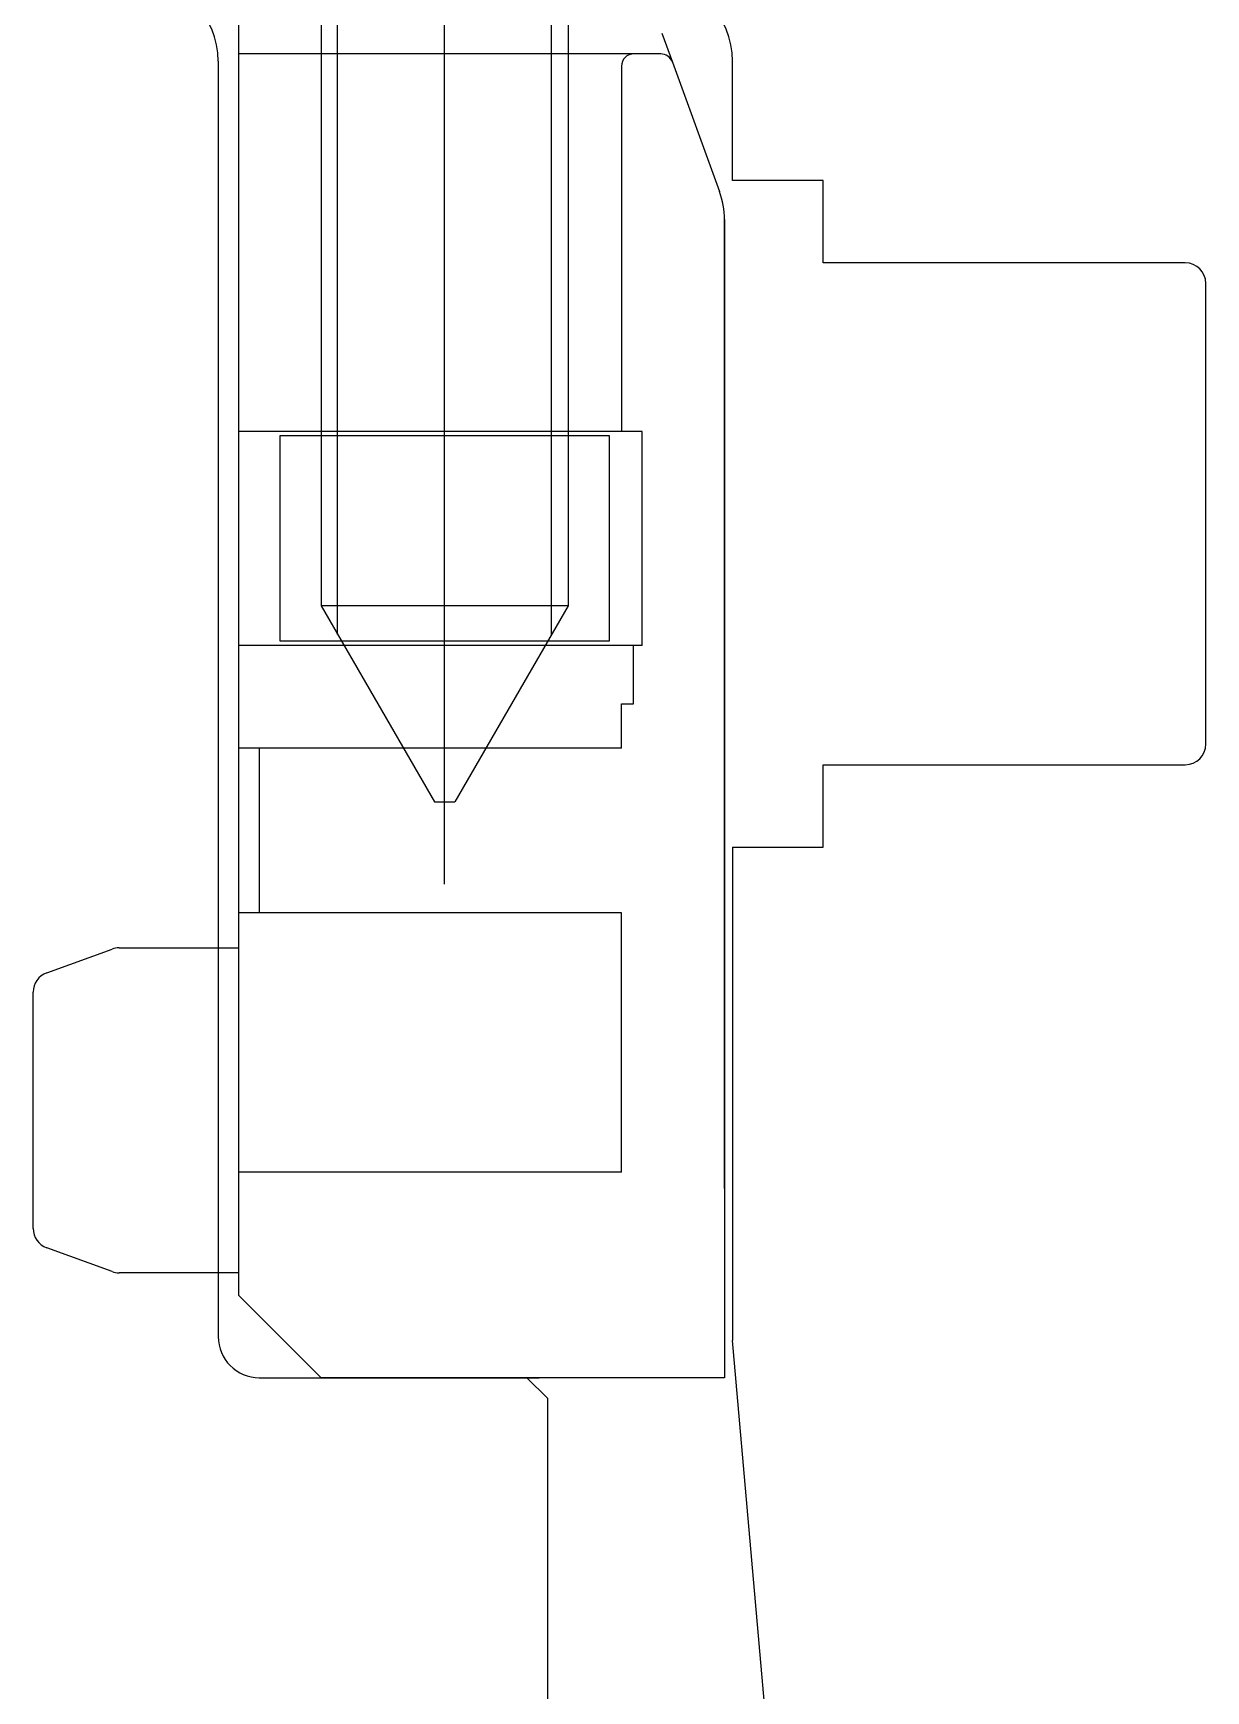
# Model space of a CAD drawing. Header units: centimetres. Extents: x 0.3 to 84.3, y 0.3 to 59.7.
# Drawn here: x 52.76 to 52.817, y 11.8154 to 11.896 of the extents above; entities that cross this region are included whole.
import ezdxf

# ---------------------------------------------------------------- set-up
doc = ezdxf.new("R2010")
doc.units = ezdxf.units.CM
doc.linetypes.add('AUSGEZOGEN', pattern=[0])
doc.layers.add('Fenster', color=7, linetype='AUSGEZOGEN', lineweight=35)

msp = doc.modelspace()

# ---------------------------------------------------------------- linework, layer by layer
at = {"layer": 'Fenster', "color": 7, "linetype": 'AUSGEZOGEN', "lineweight": 25}
for p, q in [((52.78000581019972, 11.85460041112629), (52.78000581019972, 11.94260040915933)), ((52.77480681031532, 11.86673931760065), (52.77480681031532, 11.89940041012492)), ((52.78520481008407, 11.86673931760065), (52.78520481008407, 11.89940041012492)), ((52.77400681033321, 11.89860041014281), (52.77400681033321, 11.86812495821573)), ((52.78600481006619, 11.89860041014281), (52.78600481006619, 11.86812495821555)), ((52.77000581042324, 11.89495941022447), (52.77000581042324, 11.89659941018786)), ((52.79056375077542, 11.89596748987251), (52.7910743528853, 11.89456462261124)), ((52.78920580999404, 11.89495941022447), (52.77000581042324, 11.89495941022447)), ((52.77000581042324, 11.86619941086729), (52.77000581042324, 11.89495941022447)), ((52.79051053686599, 11.89495941022447), (52.78920580999404, 11.89495941022447)), ((52.7689988296472, 11.89459941023256), (52.7689988296472, 11.83259941161837)), ((52.77000581042324, 11.83459941157367), (52.77000581042324, 11.89459941023256)), ((52.78860581000747, 11.89435941023785), (52.78860581000747, 11.8765994106349)), ((52.7910743528853, 11.89456462261124), (52.79336458190109, 11.88827227237389)), ((52.79400580988679, 11.88879941036212), (52.79400580988679, 11.89459941023256)), ((52.79840580978843, 11.88879941036212), (52.79400580988679, 11.88879941036212)), ((52.79840580978843, 11.88479941045153), (52.79840580978843, 11.88879941036212)), ((52.79360580989572, 11.83979941145736), (52.79360580989572, 11.88690419240452)), ((52.79360580989572, 11.88690419240452), (52.79360580989572, 11.83059941166308)), ((52.81600580939504, 11.88479941045153), (52.79840580978843, 11.88479941045153)), ((52.8170058093727, 11.86139941097463), (52.8170058093727, 11.88379941047388)), ((52.78860581000747, 11.8765994106349), (52.77000581042324, 11.8765994106349)), ((52.77200581037852, 11.86639941086287), (52.77200581037852, 11.87639941063935)), ((52.77200581037852, 11.87639941063935), (52.78800581002091, 11.87639941063935)), ((52.78800581002091, 11.87639941063935), (52.78800581002091, 11.86639941086287)), ((52.78960580998512, 11.8765994106349), (52.78860581000747, 11.8765994106349)), ((52.78960580998512, 11.86619941086729), (52.78960580998512, 11.8765994106349)), ((52.77400681033321, 11.86812495821573), (52.77950581021089, 11.85860041103688)), ((52.78600481006619, 11.86812495821555), (52.77400681033321, 11.86812495821573)), ((52.78600481006619, 11.86812495821573), (52.78050581018854, 11.85860041103688)), ((52.78918341543497, 11.86619941086729), (52.77000581042324, 11.86619941086729)), ((52.77000581042324, 11.86119941097905), (52.77000581042324, 11.86619941086729)), ((52.78800581002091, 11.86639941086287), (52.77200581037852, 11.86639941086287)), ((52.78960580998512, 11.86619941086729), (52.78918341543497, 11.86619941086729)), ((52.78918341543497, 11.86335450314014), (52.78918341543497, 11.86619941086729)), ((52.78860581000747, 11.86119941097905), (52.78860581000747, 11.86335450314014)), ((52.78860581000747, 11.86335450314014), (52.78918341543497, 11.86335450314014)), ((52.77100581040089, 11.86119941097905), (52.77000581042324, 11.86119941097905)), ((52.77000581042324, 11.84059941143956), (52.77000581042324, 11.86119941097905)), ((52.78860581000747, 11.86119941097905), (52.77100581040089, 11.86119941097905)), ((52.77100581040089, 11.85319941115786), (52.77100581040089, 11.86119941097905)), ((52.79840580978843, 11.85639941108639), (52.79840580978843, 11.86039941099699)), ((52.79840580978843, 11.86039941099699), (52.81600580939504, 11.86039941099699)), ((52.77950581021089, 11.85860041103688), (52.78050581018854, 11.85860041103688)), ((52.79400580988679, 11.85639941108639), (52.79840580978843, 11.85639941108639)), ((52.79400580988679, 11.85639941108639), (52.79400580988679, 11.83239941162283)), ((52.77100581040089, 11.85319941115786), (52.77000581042324, 11.85319941115786)), ((52.78860581000747, 11.85319941115786), (52.77100581040089, 11.85319941115786)), ((52.78860581000747, 11.84059941143956), (52.78860581000747, 11.85319941115786)), ((52.760663790632, 11.85028301522307), (52.76384011856099, 11.85143910519723)), ((52.76418213855337, 11.85149941119585), (52.77000581042324, 11.85149941119585)), ((52.76000581064675, 11.8435994113725), (52.76000581064675, 11.84934332324406)), ((52.76000581064675, 11.83785550150083), (52.76000581064675, 11.8435994113725)), ((52.78860581000747, 11.84059941143956), (52.77000581042324, 11.84059941143956)), ((52.77000581042324, 11.83459941157367), (52.77000581042324, 11.84059941143956)), ((52.76384011856099, 11.8357597195477), (52.760663790632, 11.83691580752184)), ((52.77000581042324, 11.83569941154902), (52.76418213855337, 11.83569941154902)), ((52.77400581033383, 11.83059941166308), (52.77000581042324, 11.83459941157367)), ((52.79777320001981, 11.78933794535701), (52.79400580988679, 11.83239941162283)), ((52.77099882960248, 11.83059941166308), (52.78399882931191, 11.83059941166308)), ((52.77400581033383, 11.83059941166308), (52.78460581009688, 11.83059941166308)), ((52.79360580989572, 11.83059941166308), (52.77400581033383, 11.83059941166308)), ((52.78399882931191, 11.83059941166308), (52.78499882928957, 11.82959941168543)), ((52.78499882928957, 11.82959941168543), (52.78499882928957, 11.7875994126242))]:
    msp.add_line(p, q, dxfattribs=at)
for centre, radius, start, end in [((52.76499882973653, 11.89459941023241), 0.003999999910593033, 0, 90), ((52.79000580997614, 11.89459941023241), 0.003999999910593033, 0, 90), ((52.78920580999397, 11.89435941023775), 0.0005999999865911377, 90, 180), ((52.79051053686592, 11.89435941023775), 0.0005999999865911377, 20.00001118845933, 90), ((52.78960580998505, 11.88690419240437), 0.003999999910593033, 0, 19.99999999999213), ((52.81600580939499, 11.88379941047378), 0.0009999999776482583, 0, 90), ((52.81600580939499, 11.86139941097448), 0.0009999999776482583, 270, 0), ((52.76418213855332, 11.8504994112181), 0.0009999999776482583, 90, 109.9999999997639), ((52.76100581062434, 11.84934332324396), 0.0009999999776482583, 109.9999999997291, 180), ((52.76100581062434, 11.83785550150073), 0.0009999999776482583, 180, 250.0000000002709), ((52.76418213855332, 11.83669941152656), 0.0009999999776482583, 250.0000000002361, 270), ((52.77099882960243, 11.83259941161822), 0.001999999955296517, 180, 270)]:
    msp.add_arc(centre, radius, start, end, dxfattribs=at)

doc.saveas('drawing.dxf')
